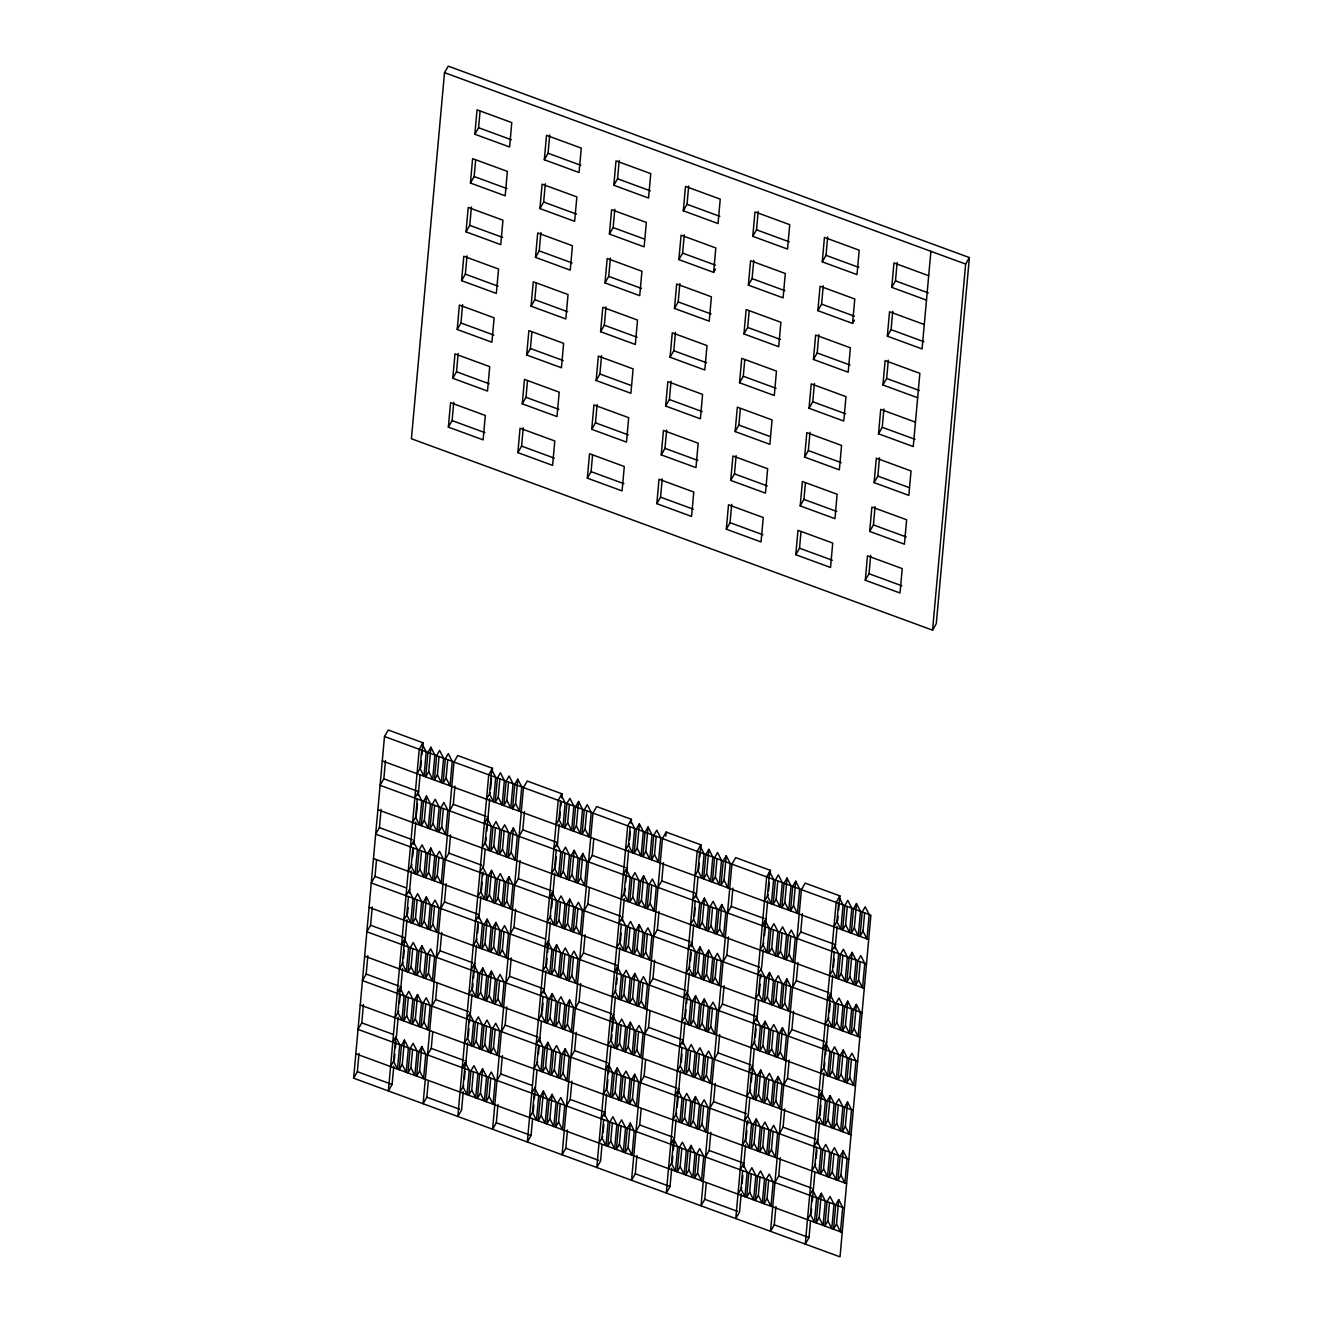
<?xml version="1.0" encoding="UTF-8"?>
<svg xmlns="http://www.w3.org/2000/svg" width="1323" height="1323" viewBox="0 0 1323 1323"><rect width="100%" height="100%" fill="white"/><g stroke="black" fill="none" stroke-linecap="round" stroke-linejoin="round"><path stroke-width="1.5" d="M384.497 736.514L870.898 915.169L840.006 1256.85L353.621 1078.195L384.497 736.514L388.251 729.998L422.98 742.765L421.888 754.97M444.511 72.649L411.42 438.756L932.55 630.161L936.287 623.662L969.379 257.555L448.249 66.15L444.511 72.649L965.641 264.071L932.55 630.161M353.621 1078.195L357.359 1071.696L359.013 1053.389M844.421 1208.031L358.02 1029.393L361.774 1022.877L363.428 1004.57M848.837 1159.229L362.436 980.575L366.19 974.059L367.844 955.768M853.252 1110.41L366.851 931.756L370.589 925.257L372.243 906.95M857.651 1061.592L371.267 882.954L375.004 876.438L376.476 860.165M862.067 1012.79L375.682 834.135L379.42 827.636L381.074 809.329M866.482 963.971L380.098 785.316L383.835 778.817L385.489 760.51M448.365 427.114L450.564 402.705L485.309 415.455L483.11 439.864L448.365 427.114L452.102 420.598L453.756 402.291M452.78 378.295L454.98 353.886L489.725 366.653L487.526 391.062L452.78 378.295L456.518 371.78L458.171 353.489M457.196 329.477L459.395 305.067L494.141 317.834L491.924 342.244L457.196 329.477L460.933 322.977L462.587 304.67M461.595 280.674L463.811 256.265L498.556 269.016L496.34 293.425L461.595 280.674L465.349 274.159L467.002 255.852M466.01 231.856L468.226 207.446L502.955 220.213L500.756 244.623L466.01 231.856L469.748 225.357L471.418 207.05M470.426 183.037L472.625 158.644L507.371 171.395L505.171 195.804L470.426 183.037L474.163 176.538L475.635 160.265M474.841 134.235L477.041 109.826L511.786 122.592L509.587 146.985L474.841 134.235L478.579 127.719L480.051 111.446M408.443 896.597L406.789 914.904L410.742 922.66L412.958 898.267L409.005 890.511M412.859 847.795L411.205 866.102L415.157 873.858L417.373 849.449L413.421 841.693M417.274 798.976L415.62 817.283L419.573 825.039L421.772 800.63L417.82 792.874M421.69 750.174L420.036 768.465L423.988 776.237L426.188 751.828L422.235 744.072M422.98 742.765L419.242 749.265L388.367 1090.962L392.104 1084.447L393.758 1066.156M394.849 1053.951L394.304 1060.054L390.566 1066.553M395.412 1047.849L395.957 1041.747M398.173 1017.337L396.52 1035.644L392.766 1042.144M399.447 1003.099L400.191 994.962M400.555 990.894L402.572 968.519M403.498 958.348L404.226 950.212M404.97 942.075L406.988 919.717M408.096 907.512L407.55 913.614L403.796 920.113M409.386 893.273L411.403 870.898M412.693 856.659L413.421 848.523M413.801 844.454L415.819 822.079M416.547 813.943L417.473 803.772M418.2 795.652L420.036 775.311M421.326 761.072L420.78 767.175L417.043 773.674M402.242 1064.535L404.458 1040.126L408.41 1047.882L406.194 1072.292L402.242 1064.535L399.248 1069.745L401.464 1045.335L404.458 1040.126M406.657 1015.733L410.61 1023.489L412.809 999.08L408.857 991.324L405.863 996.517L403.664 1020.926L406.657 1015.733L408.311 997.426M411.073 966.915L415.025 974.671L417.225 950.261L413.272 942.505L410.279 947.715L408.079 972.124L411.073 966.915L412.726 948.608M415.488 918.096L419.441 925.852L421.64 901.459L417.688 893.687L414.694 898.896L412.495 923.305L415.488 918.096L417.142 899.789M419.887 869.294L423.84 877.05L426.056 852.64L422.103 844.884L419.11 850.094L416.894 874.486L419.887 869.294L421.541 850.987M424.303 820.475L426.519 796.066L430.471 803.822L428.255 828.231L424.303 820.475L421.309 825.684L423.525 801.275L426.519 796.066M428.718 771.656L430.918 747.263L434.87 755.02L432.671 779.412L428.718 771.656L425.725 776.866L427.924 752.456L430.918 747.263M410.924 1067.727L414.876 1075.483L417.092 1051.074L413.14 1043.318L410.147 1048.527L407.931 1072.936L410.924 1067.727L412.578 1049.42M415.339 1018.908L417.555 994.516L421.508 1002.272L419.292 1026.681L415.339 1018.908L412.346 1024.118L414.562 999.708L417.555 994.516M419.755 970.106L421.954 945.697L425.907 953.453L423.707 977.862L419.755 970.106L416.762 975.316L418.961 950.906L421.954 945.697M424.17 921.288L426.37 896.878L430.322 904.634L428.123 929.044L424.17 921.288L421.177 926.497L423.377 902.088L426.37 896.878M428.586 872.485L430.785 848.076L434.738 855.832L432.538 880.242L428.586 872.485L425.593 877.678L427.792 853.269L430.785 848.076M432.985 823.667L436.937 831.423L439.153 807.013L435.201 799.257L432.208 804.467L429.992 828.876L432.985 823.667L434.639 805.36M437.4 774.848L441.353 782.604L443.569 758.211L439.616 750.439L436.623 755.648L434.407 780.057L437.4 774.848L439.054 756.541M419.623 1070.919L421.822 1046.51L425.774 1054.266L423.575 1078.675L419.623 1070.919L416.629 1076.128L418.829 1051.719L421.822 1046.51M424.022 1022.1L427.974 1029.856L430.19 1005.463L426.238 997.707L423.244 1002.9L421.028 1027.31L424.022 1022.1L425.675 1003.793M428.437 973.298L432.389 981.054L434.606 956.645L430.653 948.889L427.66 954.098L425.444 978.491L428.437 973.298L430.091 954.991M432.853 924.479L436.805 932.235L439.004 907.826L435.052 900.07L432.059 905.279L429.859 929.689L432.853 924.479L434.506 906.172M437.268 875.661L441.221 883.433L443.42 859.024L439.468 851.268L436.474 856.461L434.275 880.87L437.268 875.661L438.922 857.37M441.684 826.858L445.636 834.615L447.836 810.205L443.883 802.449L440.89 807.658L438.69 832.068L441.684 826.858L443.337 808.551M446.083 778.04L450.035 785.796L452.251 761.386L448.299 753.63L445.305 758.84L443.089 783.249L446.083 778.04L447.736 759.733M492.106 772.351L492.47 768.283L457.725 755.532L453.987 762.031L423.095 1103.713L426.849 1097.214L428.305 1080.941M427.511 1054.911L431.248 1048.395L432.72 1032.138M431.926 1006.092L435.664 999.593L437.136 983.32M436.342 957.29L440.079 950.774L441.733 932.467M440.757 908.471L444.495 901.955L446.149 883.665M445.156 859.652L448.91 853.153L450.564 834.846M449.572 810.85L453.309 804.334L454.963 786.027M517.855 452.631L520.055 428.222L554.8 440.989L552.584 465.382L517.855 452.631L521.593 446.116L523.246 427.809M522.254 403.813L524.47 379.403L559.216 392.17L557 416.58L522.254 403.813L526.008 397.313L527.48 381.041M526.67 355.011L528.886 330.601L563.615 343.352L561.415 367.761L526.67 355.011L530.407 348.495L531.879 332.222M531.085 306.192L533.285 281.782L568.03 294.549L565.831 318.959L531.085 306.192L534.823 299.676L536.295 283.42M535.501 257.373L537.7 232.964L572.446 245.731L570.246 270.14L535.501 257.373L539.238 250.874L540.892 232.567M539.916 208.571L542.116 184.162L576.861 196.912L574.645 221.321L539.916 208.571L543.654 202.055L545.308 183.748M544.315 159.752L546.531 135.343L581.277 148.11L579.061 172.519L544.315 159.752L548.069 153.253L549.723 134.946M464.456 1043.268L467.449 1038.059L469.103 1019.752M473.518 970.933L471.864 989.24L475.817 996.996L478.033 972.603L474.081 964.831M477.934 922.131L476.28 940.438L480.232 948.194L482.448 923.785L478.479 916.029M477.702 896.829L480.696 891.619L482.349 873.312M486.765 824.494L485.111 842.801L489.063 850.557L491.263 826.164L487.311 818.408M463.232 1091.673L461.578 1109.98L457.841 1116.48L488.733 774.798L492.47 768.283M464.34 1079.469L465.084 1071.332M465.63 1065.23L467.647 1042.855M468.21 1036.752L468.937 1028.616M469.483 1022.514L472.063 994.053M472.989 983.882L472.609 987.95L468.871 994.449M473.535 977.78L476.478 945.234M477.586 933.029L478.314 924.893M478.86 918.79L480.894 896.415M481.44 890.313L482.167 882.176M482.73 876.074L483.093 872.006M485.111 849.647L483.639 865.904L479.902 872.419M486.219 837.442L485.855 841.511L482.118 848.01M486.765 831.34L489.708 798.794M490.635 788.624L491.544 778.453M471.732 1090.053L475.685 1097.825L477.884 1073.416L473.932 1065.66L470.938 1070.853L468.739 1095.262L471.732 1090.053L473.386 1071.762M476.148 1041.251L480.1 1049.007L482.3 1024.597L478.347 1016.841L475.354 1022.051L473.154 1046.46L476.148 1041.251L477.801 1022.944M480.547 992.432L482.763 968.023L486.715 975.779L484.516 1000.188L480.547 992.432L477.553 997.641L479.769 973.232L482.763 968.023M484.962 943.63L487.178 919.22L491.131 926.976L488.915 951.386L484.962 943.63L481.969 948.823L484.185 924.413L487.178 919.22M489.378 894.811L491.577 870.402L495.546 878.158L493.33 902.567L489.378 894.811L486.384 900.02L488.584 875.611L491.577 870.402M493.793 845.992L497.746 853.748L499.945 829.339L495.993 821.583L492.999 826.792L490.8 851.202L493.793 845.992L495.447 827.685M498.209 797.19L502.161 804.946L504.361 780.537L500.408 772.781L497.415 777.99L495.215 802.383L498.209 797.19L499.862 778.883M480.414 1093.245L482.614 1068.852L486.583 1076.608L484.367 1101.001L480.414 1093.245L477.421 1098.454L479.621 1074.044L482.614 1068.852M484.83 1044.442L488.782 1052.198L490.982 1027.789L487.029 1020.033L484.036 1025.242L481.837 1049.635L484.83 1044.442L486.484 1026.135M489.245 995.624L491.445 971.214L495.397 978.97L493.198 1003.38L489.245 995.624L486.252 1000.833L488.452 976.424L491.445 971.214M493.644 946.805L495.86 922.412L499.813 930.168L497.613 954.561L493.644 946.805L490.651 952.014L492.867 927.605L495.86 922.412M498.06 898.003L502.012 905.759L504.228 881.35L500.276 873.593L497.283 878.803L495.067 903.212L498.06 898.003L499.714 879.696M502.475 849.184L506.428 856.94L508.644 832.531L504.675 824.775L501.682 829.984L499.482 854.393L502.475 849.184L504.129 830.877M506.891 800.382L510.843 808.138L513.043 783.729L509.09 775.973L506.097 781.165L503.898 805.575L506.891 800.382L508.545 782.075M489.097 1096.436L493.049 1104.192L495.265 1079.8L491.313 1072.027L488.319 1077.236L486.103 1101.646L489.097 1096.436L490.75 1078.129M493.512 1047.634L497.465 1055.39L499.681 1030.981L495.712 1023.225L492.718 1028.434L490.519 1052.827L493.512 1047.634L495.166 1029.327M497.928 998.815L501.88 1006.571L504.08 982.162L500.127 974.406L497.134 979.615L494.934 1004.025L497.928 998.815L499.581 980.508M502.343 949.997L506.296 957.753L508.495 933.36L504.543 925.604L501.549 930.797L499.35 955.206L502.343 949.997L503.997 931.69M506.742 901.195L508.958 876.785L512.911 884.541L510.711 908.951L506.742 901.195L503.749 906.387L505.965 881.994L508.958 876.785M511.158 852.376L513.374 827.966L517.326 835.723L515.11 860.132L511.158 852.376L508.164 857.585L510.38 833.176L513.374 827.966M515.573 803.557L517.773 779.164L521.742 786.92L519.526 811.313L515.573 803.557L512.58 808.766L514.779 784.357L517.773 779.164M561.58 797.868L561.961 793.8L527.216 781.05L523.478 787.549L492.586 1129.247L496.323 1122.731L497.977 1104.424M497.001 1080.428L500.739 1073.929L502.393 1055.622M501.417 1031.609L505.154 1025.11L506.808 1006.803M505.816 982.807L509.57 976.291L511.224 958.001M510.231 933.988L513.969 927.489L515.623 909.182M514.647 885.186L518.384 878.67L520.038 860.363M519.063 836.368L522.8 829.852L524.454 811.561M587.329 478.149L589.545 453.739L624.291 466.506L622.075 490.916L587.329 478.149L591.083 471.649L592.539 455.377M591.745 429.33L593.944 404.937L628.69 417.688L626.49 442.097L591.745 429.33L595.482 422.831L597.136 404.524M596.16 380.528L598.36 356.119L633.105 368.885L630.906 393.278L596.16 380.528L599.898 374.012L601.552 355.705M600.576 331.709L602.775 307.3L637.521 320.067L635.321 344.476L600.576 331.709L604.313 325.21L605.967 306.903M604.975 282.89L607.191 258.498L641.936 271.248L639.72 295.657L604.975 282.89L608.729 276.391L610.383 258.084M609.39 234.088L611.606 209.679L646.352 222.446L644.136 246.839L609.39 234.088L613.144 227.573L614.798 209.282M613.806 185.27L616.005 160.86L650.751 173.627L648.551 198.037L613.806 185.27L617.543 178.77L619.197 160.463M534.178 1094.088L532.524 1112.395L536.476 1120.151L538.693 1095.742L534.74 1087.986M538.593 1045.269L536.94 1063.576L540.892 1071.332L543.108 1046.923L539.139 1039.167M543.009 996.467L541.355 1014.774L545.308 1022.53L547.507 998.121L543.555 990.365M556.239 850.028L554.585 868.335L558.538 876.091L560.754 851.681L556.801 843.925M560.654 801.209L559.001 819.516L562.953 827.272L565.169 802.863L561.2 795.106M561.961 793.8L558.207 800.316L527.331 1141.997L531.069 1135.498L532.541 1119.225M533.831 1104.986L533.268 1111.088L529.531 1117.604M534.376 1098.884L536.956 1070.406M538.428 1054.15L539.156 1046.013M539.519 1041.945L541.372 1021.604M542.281 1011.434L543.025 1003.297M543.935 993.126L545.952 970.751M547.061 958.547L546.515 964.649L542.777 971.165M547.623 952.444L550.368 921.933M551.658 907.71L552.402 899.574M552.766 895.506L554.784 873.13M555.528 864.994L556.255 856.857M557.181 846.687L559.199 824.312M560.307 812.107L559.745 818.209L556.007 824.725M560.853 806.005L561.217 801.936M541.206 1115.587L543.422 1091.177L547.375 1098.933L545.175 1123.343L541.206 1115.587L538.213 1120.779L540.429 1096.387L543.422 1091.177M545.622 1066.768L547.838 1042.359L551.79 1050.115L549.574 1074.524L545.622 1066.768L542.628 1071.977L544.844 1047.568L547.838 1042.359M550.037 1017.949L552.237 993.556L556.206 1001.313L553.99 1025.705L550.037 1017.949L547.044 1023.159L549.243 998.749L552.237 993.556M554.453 969.147L556.652 944.738L560.605 952.494L558.405 976.903L554.453 969.147L551.459 974.356L553.659 949.947L556.652 944.738M558.868 920.328L562.821 928.085L565.02 903.675L561.068 895.919L558.074 901.128L555.875 925.538L558.868 920.328L560.522 902.021M563.267 871.51L567.236 879.282L569.436 854.873L565.483 847.117L562.49 852.31L560.274 876.719L563.267 871.51L564.921 853.219M567.683 822.708L571.635 830.464L573.851 806.054L569.899 798.298L566.906 803.508L564.689 827.917L567.683 822.708L569.337 804.401M549.905 1118.778L552.104 1094.369L556.057 1102.125L553.857 1126.535L549.905 1118.778L546.912 1123.971L549.111 1099.578L552.104 1094.369M554.304 1069.96L558.273 1077.716L560.472 1053.306L556.52 1045.55L553.527 1050.76L551.311 1075.169L554.304 1069.96L555.958 1051.653M558.719 1021.141L562.672 1028.897L564.888 1004.504L560.935 996.732L557.942 1001.941L555.726 1026.35L558.719 1021.141L560.373 1002.834M563.135 972.339L567.087 980.095L569.303 955.686L565.334 947.93L562.341 953.139L560.142 977.532L563.135 972.339L564.789 954.032M567.55 923.52L569.75 899.111L573.702 906.867L571.503 931.276L567.55 923.52L564.557 928.729L566.757 904.32L569.75 899.111M571.966 874.701L574.165 850.309L578.118 858.065L575.918 882.458L571.966 874.701L568.973 879.911L571.172 855.501L574.165 850.309M576.365 825.899L578.581 801.49L582.533 809.246L580.334 833.655L576.365 825.899L573.372 831.109L575.588 806.699L578.581 801.49M558.587 1121.97L562.54 1129.726L564.739 1105.317L560.787 1097.561L557.793 1102.754L555.594 1127.163L558.587 1121.97L560.241 1103.663M563.003 1073.151L565.202 1048.742L569.155 1056.498L566.955 1080.908L563.003 1073.151L560.009 1078.361L562.209 1053.951L565.202 1048.742M567.402 1024.333L569.618 999.923L573.57 1007.679L571.371 1032.089L567.402 1024.333L564.408 1029.542L566.624 1005.133L569.618 999.923M571.817 975.531L575.77 983.287L577.986 958.877L574.033 951.121L571.04 956.331L568.824 980.723L571.817 975.531L573.471 957.224M576.233 926.712L580.185 934.468L582.401 910.059L578.432 902.303L575.439 907.512L573.239 931.921L576.233 926.712L577.886 908.405M580.648 877.893L582.848 853.484L586.8 861.256L584.601 885.649L580.648 877.893L577.655 883.103L579.854 858.693L582.848 853.484M585.064 829.091L589.016 836.847L591.216 812.438L587.263 804.682L584.27 809.891L582.07 834.284L585.064 829.091L586.717 810.784M631.071 823.402L631.435 819.334L596.69 806.567L592.952 813.083L562.077 1154.764L565.814 1148.265L567.468 1129.958M566.476 1105.945L570.23 1099.446L571.883 1081.139M570.891 1057.143L574.629 1050.627L576.282 1032.32M575.307 1008.324L579.044 1001.825L580.698 983.518M579.722 959.506L583.46 953.007L585.113 934.7M584.138 910.704L587.875 904.188L589.347 887.915M588.537 861.885L592.291 855.386L593.762 839.113M656.82 503.666L659.019 479.257L693.765 492.024L691.565 516.433L656.82 503.666L660.557 497.167L662.211 478.86M661.235 454.864L663.435 430.455L698.18 443.205L695.981 467.614L661.235 454.864L664.973 448.348L666.627 430.041M665.651 406.045L667.85 381.636L702.596 394.403L700.38 418.812L665.651 406.045L669.388 399.546L671.042 381.239M670.05 357.227L672.266 332.834L707.011 345.584L704.795 369.993L670.05 357.227L673.804 350.727L675.458 332.42M674.465 308.424L676.681 284.015L711.41 296.782L709.211 321.175L674.465 308.424L678.203 301.909L679.857 283.602M678.881 259.606L681.08 235.196L715.826 247.963L713.626 272.373L678.881 259.606L682.618 253.106L684.272 234.799M683.296 210.787L685.496 186.394L720.241 199.145L718.042 223.554L683.296 210.787L687.034 204.288L688.688 185.981M603.668 1119.605L602.015 1137.912L605.967 1145.668L608.167 1121.259L604.214 1113.503M616.667 947.863L619.66 942.654L621.314 924.364M625.729 875.545L624.076 893.852L628.028 901.608L630.228 877.199L626.275 869.443M630.145 826.726L628.491 845.033L632.444 852.789L634.643 828.38L630.691 820.624M602.031 1144.742L600.559 1161.015L596.805 1167.531L627.697 825.833L631.435 819.334M603.123 1132.538L603.867 1124.401M604.594 1116.265L606.629 1093.906M607.902 1079.667L607.174 1087.804L603.437 1094.303M608.464 1073.565L611.028 1045.087M611.954 1034.917L611.59 1038.985L607.836 1045.501M612.317 1030.849L615.443 996.269M616.551 984.064L617.097 977.978M617.841 969.842L619.859 947.466M620.404 941.364L621.149 933.228M622.24 921.023L624.274 898.648M625.184 888.477L624.82 892.545L621.082 899.061M625.746 882.375L628.69 849.829M629.599 839.675L630.343 831.539M610.697 1141.104L614.649 1148.86L616.865 1124.451L612.896 1116.695L609.903 1121.904L607.704 1146.313L610.697 1141.104L612.351 1122.797M615.112 1092.285L617.312 1067.876L621.264 1075.649L619.065 1100.041L615.112 1092.285L612.119 1097.495L614.319 1073.085L617.312 1067.876M619.528 1043.483L623.48 1051.239L625.68 1026.83L621.727 1019.074L618.734 1024.283L616.535 1048.676L619.528 1043.483L621.182 1025.176M623.927 994.664L627.896 1002.421L630.095 978.011L626.143 970.255L623.15 975.464L620.934 999.874L623.927 994.664L625.581 976.357M628.342 945.846L632.295 953.602L634.511 929.209L630.558 921.453L627.565 926.646L625.349 951.055L628.342 945.846L629.996 927.555M632.758 897.044L636.71 904.8L638.926 880.39L634.957 872.634L631.964 877.844L629.765 902.236L632.758 897.044L634.412 878.737M637.173 848.225L639.373 823.816L643.325 831.572L641.126 855.981L637.173 848.225L634.18 853.434L636.38 829.025L639.373 823.816M619.379 1144.296L623.331 1152.052L625.547 1127.643L621.595 1119.886L618.602 1125.096L616.386 1149.505L619.379 1144.296L621.033 1125.989M623.794 1095.477L627.747 1103.233L629.963 1078.824L625.994 1071.068L623.001 1076.277L620.801 1100.686L623.794 1095.477L625.448 1077.17M628.21 1046.675L630.409 1022.266L634.362 1030.022L632.162 1054.431L628.21 1046.675L625.217 1051.868L627.416 1027.475L630.409 1022.266M632.626 997.856L634.825 973.447L638.777 981.203L636.578 1005.612L632.626 997.856L629.632 1003.066L631.832 978.656L634.825 973.447M637.024 949.038L639.241 924.628L643.193 932.401L640.994 956.794L637.024 949.038L634.031 954.247L636.247 929.837L639.241 924.628M641.44 900.235L643.656 875.826L647.609 883.582L645.392 907.991L641.44 900.235L638.447 905.428L640.663 881.035L643.656 875.826M645.856 851.417L648.055 827.007L652.024 834.763L649.808 859.173L645.856 851.417L642.862 856.626L645.062 832.217L648.055 827.007M628.061 1147.488L630.277 1123.078L634.23 1130.834L632.03 1155.244L628.061 1147.488L625.068 1152.697L627.284 1128.287L630.277 1123.078M632.477 1098.669L634.693 1074.259L638.645 1082.016L636.429 1106.425L632.477 1098.669L629.483 1103.878L631.699 1079.469L634.693 1074.259M636.892 1049.85L640.845 1057.623L643.061 1033.213L639.092 1025.457L636.098 1030.65L633.899 1055.059L636.892 1049.85L638.546 1031.56M641.308 1001.048L645.26 1008.804L647.46 984.395L643.507 976.639L640.514 981.848L638.314 1006.257L641.308 1001.048L642.961 982.741M645.723 952.229L649.676 959.985L651.875 935.576L647.923 927.82L644.929 933.029L642.73 957.439L645.723 952.229L647.377 933.922M650.122 903.427L654.091 911.183L656.291 886.774L652.338 879.018L649.345 884.211L647.129 908.62L650.122 903.427L651.776 885.12M654.538 854.608L658.49 862.364L660.706 837.955L656.754 830.199L653.76 835.408L651.544 859.818L654.538 854.608L656.191 836.301M699.817 857.056L700.925 844.851L666.18 832.084L662.443 838.6L631.551 1180.281L635.288 1173.782L636.958 1155.475M635.966 1131.479L639.704 1124.963L641.175 1108.691M640.382 1082.661L644.119 1076.161L645.591 1059.888M644.797 1033.842L648.535 1027.343L650.006 1011.07M649.196 985.04L652.95 978.524L654.604 960.217M653.612 936.221L657.349 929.722L659.019 911.415M658.027 887.402L661.765 880.903L663.418 862.596M665.816 836.153L666.18 832.084M726.31 529.2L728.51 504.791L763.255 517.541L761.039 541.95L726.31 529.2L730.048 522.684L731.702 504.377M730.709 480.381L732.925 455.972L767.671 468.739L765.455 493.148L730.709 480.381L734.463 473.866L736.117 455.575M735.125 431.563L737.341 407.153L772.07 419.92L769.87 444.33L735.125 431.563L738.862 425.063L740.334 408.79M739.54 382.76L741.74 358.351L776.485 371.102L774.286 395.511L739.54 382.76L743.278 376.245L744.75 359.972M743.956 333.942L746.155 309.532L780.901 322.299L778.701 346.709L743.956 333.942L747.693 327.442L749.165 311.17M748.371 285.123L750.571 260.73L785.316 273.481L783.1 297.89L748.371 285.123L752.109 278.624L753.763 260.317M752.77 236.321L754.986 211.912L789.732 224.678L787.516 249.071L752.77 236.321L756.524 229.805L758.178 211.498M677.326 1071.018L680.32 1065.809L681.973 1047.502M686.389 998.7L684.735 1016.99L688.688 1024.746L690.887 1000.353L686.935 992.597M690.804 949.881L689.151 968.188L693.103 975.944L695.303 951.535L691.35 943.779M690.556 924.579L693.55 919.369L695.22 901.062M699.619 852.26L697.965 870.551L701.918 878.323L704.134 853.914L700.181 846.158M700.925 844.851L697.188 851.35L666.296 1193.048L670.033 1186.533L671.687 1168.242M672.795 1156.037L672.249 1162.14L668.495 1168.639M673.341 1149.935L676.103 1119.423M677.211 1107.219L678.12 1097.048M678.501 1092.98L680.518 1070.605M681.246 1062.468L681.99 1054.332M682.9 1044.161L684.934 1021.803M686.025 1009.598L685.479 1015.7L681.742 1022.199M686.587 1003.495L689.349 972.984M690.441 960.779L691.185 952.643M691.731 946.54L693.748 924.165M694.492 916.029L695.22 907.892M696.146 897.738L697.982 877.397M699.272 863.158L698.709 869.261L694.972 875.76M680.187 1166.621L684.14 1174.377L686.339 1149.968L682.387 1142.212L679.394 1147.421L677.194 1171.831L680.187 1166.621L681.841 1148.314M684.586 1117.819L688.555 1125.575L690.755 1101.166L686.802 1093.41L683.809 1098.603L681.593 1123.012L684.586 1117.819L686.24 1099.512M689.002 1069.001L692.954 1076.757L695.17 1052.347L691.218 1044.591L688.225 1049.801L686.009 1074.21L689.002 1069.001L690.656 1050.694M693.417 1020.182L695.617 995.772L699.586 1003.545L697.37 1027.938L693.417 1020.182L690.424 1025.391L692.624 1000.982L695.617 995.772M697.833 971.38L700.032 946.97L703.985 954.726L701.785 979.136L697.833 971.38L694.84 976.572L697.039 952.18L700.032 946.97M702.248 922.561L704.448 898.152L708.4 905.908L706.201 930.317L702.248 922.561L699.255 927.77L701.455 903.361L704.448 898.152M706.647 873.742L708.863 849.349L712.816 857.106L710.616 881.498L706.647 873.742L703.654 878.952L705.87 854.542L708.863 849.349M688.87 1169.813L691.069 1145.404L695.022 1153.16L692.822 1177.569L688.87 1169.813L685.876 1175.022L688.076 1150.613L691.069 1145.404M693.285 1120.994L695.485 1096.602L699.437 1104.358L697.238 1128.767L693.285 1120.994L690.292 1126.204L692.491 1101.794L695.485 1096.602M697.684 1072.192L701.653 1079.948L703.853 1055.539L699.9 1047.783L696.907 1052.992L694.691 1077.402L697.684 1072.192L699.354 1053.885M702.1 1023.374L704.316 998.964L708.268 1006.72L706.052 1031.13L702.1 1023.374L699.106 1028.583L701.322 1004.174L704.316 998.964M706.515 974.571L708.715 950.162L712.684 957.918L710.468 982.327L706.515 974.571L703.522 979.764L705.721 955.355L708.715 950.162M710.931 925.753L714.883 933.509L717.083 909.099L713.13 901.343L710.137 906.553L707.937 930.962L710.931 925.753L712.584 907.446M715.346 876.934L719.299 884.69L721.498 860.297L717.546 852.525L714.552 857.734L712.353 882.143L715.346 876.934L717 858.627M697.552 1173.005L701.504 1180.761L703.72 1156.352L699.751 1148.596L696.758 1153.805L694.558 1178.214L697.552 1173.005L699.206 1154.698M701.967 1124.186L705.92 1131.942L708.119 1107.549L704.167 1099.793L701.173 1104.986L698.974 1129.395L701.967 1124.186L703.621 1105.896M706.383 1075.384L710.335 1083.14L712.535 1058.731L708.582 1050.975L705.589 1056.184L703.389 1080.577L706.383 1075.384L708.037 1057.077M710.782 1026.565L714.751 1034.321L716.95 1009.912L712.998 1002.156L710.004 1007.365L707.788 1031.775L710.782 1026.565L712.452 1008.258M715.197 977.747L719.15 985.519L721.366 961.11L717.413 953.354L714.42 958.547L712.204 982.956L715.197 977.747L716.851 959.456M719.613 928.944L721.812 904.535L725.781 912.291L723.565 936.701L719.613 928.944L716.619 934.154L718.819 909.744L721.812 904.535M724.028 880.126L726.228 855.716L730.18 863.472L727.981 887.882L724.028 880.126L721.035 885.335L723.234 860.926L726.228 855.716M770.036 874.437L770.416 870.369L735.671 857.618L731.917 864.117L701.041 1205.799L704.779 1199.3L706.25 1183.027M705.457 1156.997L709.194 1150.481L710.848 1132.19M709.856 1108.178L713.61 1101.679L715.263 1083.372M714.271 1059.376L718.025 1052.86L719.679 1034.553M718.687 1010.557L722.424 1004.041L724.078 985.751M723.102 961.738L726.84 955.239L728.493 936.932M727.518 912.936L731.255 906.42L732.909 888.113M795.784 554.717L798.001 530.308L832.729 543.075L830.53 567.468L795.784 554.717L799.522 548.202L800.994 531.945M800.2 505.899L802.399 481.489L837.145 494.256L834.945 518.666L800.2 505.899L803.937 499.399L805.409 483.127M804.616 457.096L806.815 432.687L841.56 445.438L839.361 469.847L804.616 457.096L808.353 450.581L810.007 432.274M809.031 408.278L811.231 383.868L845.976 396.635L843.76 421.045L809.031 408.278L812.769 401.762L814.422 383.472M813.43 359.459L815.646 335.05L850.391 347.817L848.175 372.226L813.43 359.459L817.184 352.96L818.838 334.653M817.846 310.657L820.062 286.248L854.79 298.998L852.591 323.407L817.846 310.657L821.583 304.141L823.237 285.834M822.261 261.838L824.461 237.429L859.206 250.196L857.006 274.605L822.261 261.838L825.999 255.339L827.652 237.032M742.633 1170.657L740.979 1188.964L744.932 1196.72L747.148 1172.31L743.179 1164.554M747.048 1121.838L745.395 1140.145L749.347 1147.901L751.547 1123.492L747.594 1115.736M751.464 1073.019L749.81 1091.326L753.763 1099.082L755.962 1074.689L752.01 1066.917M755.88 1024.217L754.209 1042.524L758.178 1050.28L760.378 1025.871L756.425 1018.115M760.278 975.398L758.625 993.705L762.577 1001.461L764.793 977.052L760.841 969.296M741.178 1193.759L739.524 1212.066L735.786 1218.566L766.662 876.884L770.416 870.369M742.104 1183.589L742.831 1175.452M743.559 1167.316L745.593 1144.941M746.883 1130.702L746.139 1138.838L742.401 1145.354M747.429 1124.6L747.793 1120.531M749.81 1098.173L748.355 1114.429L744.601 1120.945M751.282 1081.9L754.226 1049.354M755.334 1037.149L756.061 1029.013M756.806 1020.876L758.641 1000.535M760.113 984.262L759.385 992.399L755.631 998.915M760.659 978.16L761.039 974.092M763.239 949.699L761.585 967.989L757.847 974.505M764.529 935.46L767.654 900.88M768.564 890.71L769.308 882.573M749.661 1192.139L753.614 1199.911L755.83 1175.502L751.877 1167.746L748.884 1172.939L746.668 1197.348L749.661 1192.139L751.315 1173.848M754.077 1143.337L756.276 1118.927L760.245 1126.683L758.029 1151.093L754.077 1143.337L751.084 1148.546L753.283 1124.137L756.276 1118.927M758.492 1094.518L760.692 1070.109L764.644 1077.865L762.445 1102.274L758.492 1094.518L755.499 1099.727L757.699 1075.318L760.692 1070.109M762.908 1045.716L765.107 1021.306L769.06 1029.062L766.86 1053.472L762.908 1045.716L759.915 1050.909L762.114 1026.499L765.107 1021.306M767.307 996.897L769.523 972.488L773.475 980.244L771.276 1004.653L767.307 996.897L764.314 1002.106L766.53 977.697L769.523 972.488M771.722 948.078L775.675 955.834L777.891 931.442L773.938 923.669L770.945 928.878L768.729 953.288L771.722 948.078L773.376 929.771M776.138 899.276L780.09 907.032L782.306 882.623L778.337 874.867L775.361 880.076L773.145 904.469L776.138 899.276L777.792 880.969M758.344 1195.331L762.313 1203.087L764.512 1178.694L760.56 1170.938L757.566 1176.13L755.35 1200.54L758.344 1195.331L760.014 1177.023M762.759 1146.528L766.712 1154.284L768.928 1129.875L764.975 1122.119L761.982 1127.328L759.766 1151.721L762.759 1146.528L764.413 1128.221M767.175 1097.71L771.127 1105.466L773.343 1081.056L769.374 1073.3L766.397 1078.51L764.181 1102.919L767.175 1097.71L768.828 1079.403M771.59 1048.891L775.543 1056.664L777.742 1032.254L773.79 1024.498L770.796 1029.691L768.597 1054.1L771.59 1048.891L773.244 1030.6M776.006 1000.089L779.958 1007.845L782.158 983.436L778.205 975.679L775.212 980.889L773.012 1005.298L776.006 1000.089L777.659 981.782M780.405 951.27L784.374 959.026L786.573 934.617L782.621 926.861L779.627 932.07L777.428 956.479L780.405 951.27L782.075 932.963M784.82 902.468L787.036 878.059L790.989 885.815L788.773 910.224L784.82 902.468L781.827 907.661L784.043 883.251L787.036 878.059M767.042 1198.522L770.995 1206.278L773.194 1181.886L769.242 1174.113L766.249 1179.322L764.049 1203.732L767.042 1198.522L768.696 1180.215M771.441 1149.72L775.41 1157.476L777.61 1133.067L773.657 1125.311L770.664 1130.52L768.465 1154.913L771.441 1149.72L773.112 1131.413M775.857 1100.901L778.073 1076.492L782.025 1084.248L779.809 1108.657L775.857 1100.901L772.864 1106.111L775.08 1081.701L778.073 1076.492M780.272 1052.083L782.472 1027.69L786.441 1035.446L784.225 1059.839L780.272 1052.083L777.279 1057.292L779.495 1032.883L782.472 1027.69M784.688 1003.281L786.887 978.871L790.84 986.627L788.64 1011.037L784.688 1003.281L781.695 1008.473L783.894 984.08L786.887 978.871M789.103 954.462L793.056 962.218L795.255 937.809L791.303 930.052L788.31 935.262L786.11 959.671L789.103 954.462L790.757 936.155M793.519 905.643L795.718 881.25L799.671 889.006L797.471 913.416L793.519 905.643L790.526 910.852L792.725 886.443L795.718 881.25M838.6 910.125L839.89 895.886L805.145 883.136L801.407 889.635L770.532 1231.333L774.269 1224.817L775.923 1206.51M774.931 1182.514L778.685 1176.015L780.338 1157.708M779.346 1133.695L783.084 1127.196L784.737 1108.889M783.762 1084.893L787.499 1078.377L789.153 1060.087M788.177 1036.074L791.915 1029.575L793.568 1011.268M792.593 987.272L796.33 980.756L797.984 962.449M796.992 938.454L800.746 931.938L802.399 913.647M865.275 580.235L867.475 555.825L902.22 568.592L900.02 593.002L865.275 580.235L869.013 573.735L870.666 555.428M869.691 531.416L871.89 507.023L906.635 519.774L904.419 544.183L869.691 531.416L873.428 524.917L875.082 506.61M874.09 482.614L876.306 458.205L911.051 470.971L908.835 495.364L874.09 482.614L877.844 476.098L879.497 457.791M917.666 397.743L882.921 384.993L885.12 360.584L919.865 373.334L913.25 446.562L878.505 433.795L880.721 409.386L915.45 422.153M930.896 251.304L922.081 348.941L887.336 336.174L889.536 311.765L924.281 324.532M926.48 300.123L891.752 287.356L893.951 262.946L928.696 275.713M812.124 1196.174L810.47 1214.481L814.422 1222.237L816.622 1197.828L812.669 1190.072M816.539 1147.355L814.885 1165.662L818.838 1173.418L821.037 1149.009L817.085 1141.253M819.284 1116.86L821.5 1092.451L825.453 1100.207L823.237 1124.616L819.284 1116.86L816.291 1122.053M829.538 975.613L832.531 970.42L834.185 952.113M838.6 903.295L836.946 921.602L840.899 929.358L843.098 904.949L839.146 897.192M839.89 895.886L836.153 902.402L805.26 1244.083L809.014 1237.584L810.47 1221.311M811.578 1209.106L811.214 1213.174L807.477 1219.69M812.322 1200.97L814.885 1172.492M816.175 1158.27L816.919 1150.134M817.465 1144.031L819.483 1121.656M820.045 1115.554L820.955 1105.383M821.5 1099.281L823.898 1072.837M824.824 1062.667L824.444 1066.735L820.707 1073.251M825.552 1054.53L828.314 1024.035M829.422 1011.83L830.149 1003.694M830.695 997.592L832.729 975.216M833.457 967.08L834.201 958.943M835.111 948.773L837.128 926.398M838.054 916.227L837.691 920.295L833.953 926.811M878.505 433.795L882.243 427.296L883.913 408.989M882.921 384.993L886.658 378.477L888.312 360.17M887.336 336.174L891.074 329.659L892.727 311.368M891.752 287.356L895.489 280.856L897.143 262.549M819.152 1217.673L821.351 1193.263L825.304 1201.019L823.104 1225.429L819.152 1217.673L816.159 1222.865L818.358 1198.473L821.351 1193.263M823.567 1168.854L827.52 1176.61L829.719 1152.201L825.767 1144.445L822.774 1149.654L820.574 1174.063L823.567 1168.854L825.221 1150.547M827.983 1120.035L830.183 1095.642L834.135 1103.399L831.935 1127.808L827.983 1120.035L824.99 1125.245L827.189 1100.835L830.183 1095.642M832.382 1071.233L836.334 1078.989L838.55 1054.58L834.598 1046.824L831.605 1052.033L829.389 1076.442L832.382 1071.233L834.036 1052.926M836.798 1022.414L840.75 1030.17L842.966 1005.761L839.014 998.005L836.02 1003.214L833.804 1027.624L836.798 1022.414L838.451 1004.107M841.213 973.612L845.165 981.368L847.381 956.959L843.413 949.203L840.419 954.396L838.22 978.805L841.213 973.612L842.867 955.305M845.629 924.794L849.581 932.55L851.78 908.14L847.828 900.384L844.835 905.594L842.635 930.003L845.629 924.794L847.282 906.487M827.834 1220.864L831.787 1228.62L834.003 1204.211L830.05 1196.455L827.057 1201.664L824.841 1226.057L827.834 1220.864L829.488 1202.557M832.25 1172.046L836.202 1179.802L838.402 1155.392L834.449 1147.636L831.456 1152.846L829.256 1177.255L832.25 1172.046L833.903 1153.739M836.665 1123.227L840.618 1130.983L842.817 1106.59L838.865 1098.834L835.871 1104.027L833.672 1128.436L836.665 1123.227L838.319 1104.92M841.081 1074.425L843.28 1050.015L847.233 1057.772L845.033 1082.181L841.081 1074.425L838.087 1079.618L840.287 1055.225L843.28 1050.015M845.48 1025.606L847.696 1001.197L851.648 1008.953L849.449 1033.362L845.48 1025.606L842.486 1030.815L844.702 1006.406L847.696 1001.197M849.895 976.787L852.111 952.395L856.064 960.151L853.848 984.544L849.895 976.787L846.902 981.997L849.118 957.587L852.111 952.395M854.311 927.985L856.51 903.576L860.479 911.332L858.263 935.741L854.311 927.985L851.317 933.195L853.517 908.785L856.51 903.576M836.516 1224.056L838.732 1199.647L842.685 1207.403L840.485 1231.812L836.516 1224.056L833.523 1229.249L835.739 1204.84L838.732 1199.647M840.932 1175.237L843.148 1150.828L847.1 1158.584L844.884 1182.994L840.932 1175.237L837.939 1180.447L840.155 1156.037L843.148 1150.828M845.347 1126.419L847.547 1102.009L851.516 1109.782L849.3 1134.175L845.347 1126.419L842.354 1131.628L844.554 1107.219L847.547 1102.009M849.763 1077.617L853.715 1085.373L855.915 1060.963L851.962 1053.207L848.969 1058.417L846.77 1082.809L849.763 1077.617L851.417 1059.31M854.178 1028.798L856.378 1004.389L860.33 1012.145L858.131 1036.554L854.178 1028.798L851.185 1034.007L853.385 1009.598L856.378 1004.389M858.577 979.979L862.546 987.735L864.746 963.342L860.793 955.586L857.8 960.779L855.584 985.188L858.577 979.979L860.231 961.672M862.993 931.177L866.945 938.933L869.161 914.524L865.209 906.768L862.216 911.977L860 936.37L862.993 931.177L864.647 912.87M713.626 272.373L715.495 269.115M414.827 798.083L418.581 791.584L383.835 778.817M412.627 822.493L416.365 815.977M410.428 846.902L414.165 840.386M408.212 871.295L411.949 864.795M406.012 895.704L409.75 889.205M401.597 944.523L405.334 938.007L370.589 925.257M486.517 799.191L490.271 792.692M399.397 968.932L403.135 962.416M484.317 823.601L488.055 817.101M397.181 993.341L400.919 986.826M394.982 1017.734L398.719 1011.235M475.486 921.238L479.24 914.722L444.495 901.955M473.287 945.631L477.024 939.132M471.087 970.04L474.825 963.541M852.591 323.407L854.46 320.166M553.808 849.134L557.545 842.619L522.8 829.852M466.672 1018.859L470.409 1012.343M551.592 873.527L555.329 867.028M549.392 897.937L553.13 891.437M462.256 1067.661L465.994 1061.162M547.176 922.346L550.93 915.847M460.057 1092.07L463.794 1085.571M544.977 946.755L548.714 940.24M540.561 995.558L544.299 989.058L509.57 976.291M625.498 850.242L629.235 843.743M965.641 264.071L969.379 257.555M538.362 1019.967L542.099 1013.468M623.282 874.652L627.019 868.136M536.146 1044.376L539.9 1037.877M533.946 1068.786L537.684 1062.27M618.866 923.454L622.62 916.955M531.747 1093.195L535.484 1086.679M614.467 972.273L618.205 965.773L583.46 953.007M612.251 996.682L615.989 990.166M610.052 1021.091L613.789 1014.576M692.772 900.169L696.51 893.67L661.765 880.903M605.636 1069.894L609.374 1063.394M688.357 948.988L692.094 942.472M601.221 1118.712L604.958 1112.213L570.23 1099.446M686.157 973.381L689.895 966.881M599.021 1143.122L602.759 1136.606M683.941 997.79L687.679 991.291M679.526 1046.609L683.28 1040.11L648.535 1027.343M764.462 901.277L768.2 894.778M762.246 925.687L766 919.187M675.127 1095.427L678.864 1088.912M760.047 950.096L763.784 943.597M672.911 1119.82L676.648 1113.321M670.711 1144.23L674.449 1137.73M753.432 1023.324L757.169 1016.808L722.424 1004.041M751.216 1047.717L754.97 1041.218M749.016 1072.126L752.754 1065.627M746.817 1096.535L750.554 1090.036M831.737 951.22L835.475 944.705L800.746 931.938M827.322 1000.023L831.076 993.523M740.185 1169.747L743.939 1163.248L709.194 1150.481M825.122 1024.432L828.86 1017.933M737.986 1194.156L741.723 1187.657M822.923 1048.841L826.66 1042.326M818.507 1097.643L822.245 1091.144M814.092 1146.462L817.829 1139.963M811.892 1170.872L815.63 1164.356M809.676 1195.281L813.413 1188.765M478.579 127.719L511.389 139.775M548.069 153.253L580.88 165.292M617.543 178.77L650.354 190.826M687.034 204.288L719.844 216.344M756.524 229.805L789.335 241.861M825.999 255.339L858.809 267.378M895.489 280.856L928.299 292.912M474.163 176.538L506.974 188.594M543.654 202.055L576.464 214.111M613.144 227.573L644.02 238.917M682.618 253.106L715.429 265.146M752.109 278.624L784.919 290.68M821.583 304.141L854.41 316.197M891.074 329.659L923.884 341.714M469.748 225.357L502.575 237.396M539.238 250.874L572.049 262.93M608.729 276.391L641.539 288.447M678.203 301.909L711.013 313.964M747.693 327.442L780.504 339.482M817.184 352.96L849.994 365.016M886.658 378.477L919.468 390.533M465.349 274.159L498.159 286.215M534.823 299.676L567.633 311.732M604.313 325.21L637.124 337.249M673.804 350.727L706.614 362.783M743.278 376.245L776.088 388.301M812.769 401.762L845.579 413.818M882.243 427.296L915.069 439.335M460.933 322.977L493.744 335.033M530.407 348.495L563.234 360.551M599.898 374.012L630.79 385.357M669.388 399.546L702.199 411.585M738.862 425.063L769.754 436.408M808.353 450.581L841.163 462.637M877.844 476.098L908.719 487.443M456.518 371.78L489.328 383.835M526.008 397.313L558.819 409.353M595.482 422.831L628.293 434.887M664.973 448.348L697.783 460.404M734.463 473.866L767.274 485.921M803.937 499.399L836.748 511.455M873.428 524.917L906.238 536.973M452.102 420.598L484.913 432.654M521.593 446.116L554.403 458.171M591.083 471.649L623.894 483.689M660.557 497.167L693.368 509.223M730.048 522.684L762.858 534.74M799.522 548.202L832.349 560.257M869.013 573.735L901.823 585.775M382.297 760.923L868.682 939.562M453.309 804.334L486.12 816.39M592.291 855.386L625.101 867.425M731.255 906.42L764.066 918.476M377.882 809.726L864.283 988.38M379.42 827.636L412.23 839.675M448.91 853.153L481.721 865.209M518.384 878.67L551.195 890.726M587.875 904.188L620.685 916.244M657.349 929.722L690.176 941.761M726.84 955.239L759.65 967.295M796.33 980.756L829.141 992.812M373.466 858.544L859.867 1037.199M375.004 876.438L405.896 887.783M513.969 927.489L544.861 938.834M652.95 978.524L685.761 990.58M791.915 1029.575L824.725 1041.631M369.051 907.346L855.452 1086.001M440.079 950.774L472.89 962.83M579.044 1001.825L611.854 1013.865M718.025 1052.86L750.836 1064.916M787.499 1078.377L820.31 1090.433M364.652 956.165L851.036 1134.82M366.19 974.059L399 986.115M435.664 999.593L468.474 1011.648M505.154 1025.11L537.965 1037.166M574.629 1050.627L607.455 1062.683M644.119 1076.161L676.929 1088.201M713.61 1101.679L746.42 1113.734M783.084 1127.196L815.894 1139.252M360.236 1004.984L846.621 1183.638M361.774 1022.877L392.65 1034.222M431.248 1048.395L464.059 1060.451M500.739 1073.929L531.614 1085.273M639.704 1124.963L672.514 1137.019M778.685 1176.015L811.495 1188.054M355.821 1053.786L842.222 1232.441M357.359 1071.696L392.104 1084.447M426.849 1097.214L459.66 1109.269M496.323 1122.731L531.069 1135.498M565.814 1148.265L598.624 1160.304M635.288 1173.782L670.033 1186.533M704.779 1199.3L737.589 1211.355M774.269 1224.817L809.014 1237.584M834.73 946.011L838.683 953.767L836.483 978.177L832.531 970.42M695.766 894.96L699.718 902.716L697.519 927.125L693.55 919.369M621.86 918.261L625.829 926.017L623.613 950.427L619.66 942.654M682.519 1041.399L686.488 1049.156L684.272 1073.565L680.32 1065.809M482.895 867.21L486.847 874.966L484.648 899.375L480.696 891.619M469.665 1013.65L473.617 1021.406L471.418 1045.815L467.449 1038.059M395.759 1036.934L393.559 1061.344L397.512 1069.1L399.711 1044.707L395.759 1036.934M400.174 988.132L397.975 1012.542L401.927 1020.298L404.127 995.888L400.174 988.132M404.59 939.313L402.39 963.723L406.343 971.479L408.542 947.07L404.59 939.313M465.249 1062.468L463.05 1086.878L467.002 1094.634L469.202 1070.224L465.249 1062.468M491.726 769.589L489.51 793.998L493.479 801.755L495.678 777.345L491.726 769.589M547.97 941.546L545.771 965.955L549.723 973.711L551.923 949.302L547.97 941.546M552.386 892.727L550.17 917.137L554.139 924.893L556.338 900.483L552.386 892.727M608.63 1064.701L606.43 1089.094L610.383 1096.85L612.582 1072.457L608.63 1064.701M613.045 1015.882L610.829 1040.291L614.798 1048.048L616.998 1023.638L613.045 1015.882M617.461 967.063L615.245 991.473L619.197 999.229L621.413 974.819L617.461 967.063M673.705 1139.02L671.489 1163.43L675.458 1171.186L677.657 1146.793L673.705 1139.02M678.12 1090.218L675.904 1114.628L679.857 1122.384L682.073 1097.974L678.12 1090.218M765.24 920.494L763.04 944.887L766.993 952.643L769.209 928.25L765.24 920.494M769.655 871.675L767.456 896.084L771.408 903.841L773.608 879.431L769.655 871.675M825.916 1043.632L823.7 1068.041L827.652 1075.797L829.868 1051.388L825.916 1043.632M830.315 994.813L828.115 1019.223L832.068 1026.979L834.267 1002.586L830.315 994.813"/></g></svg>
